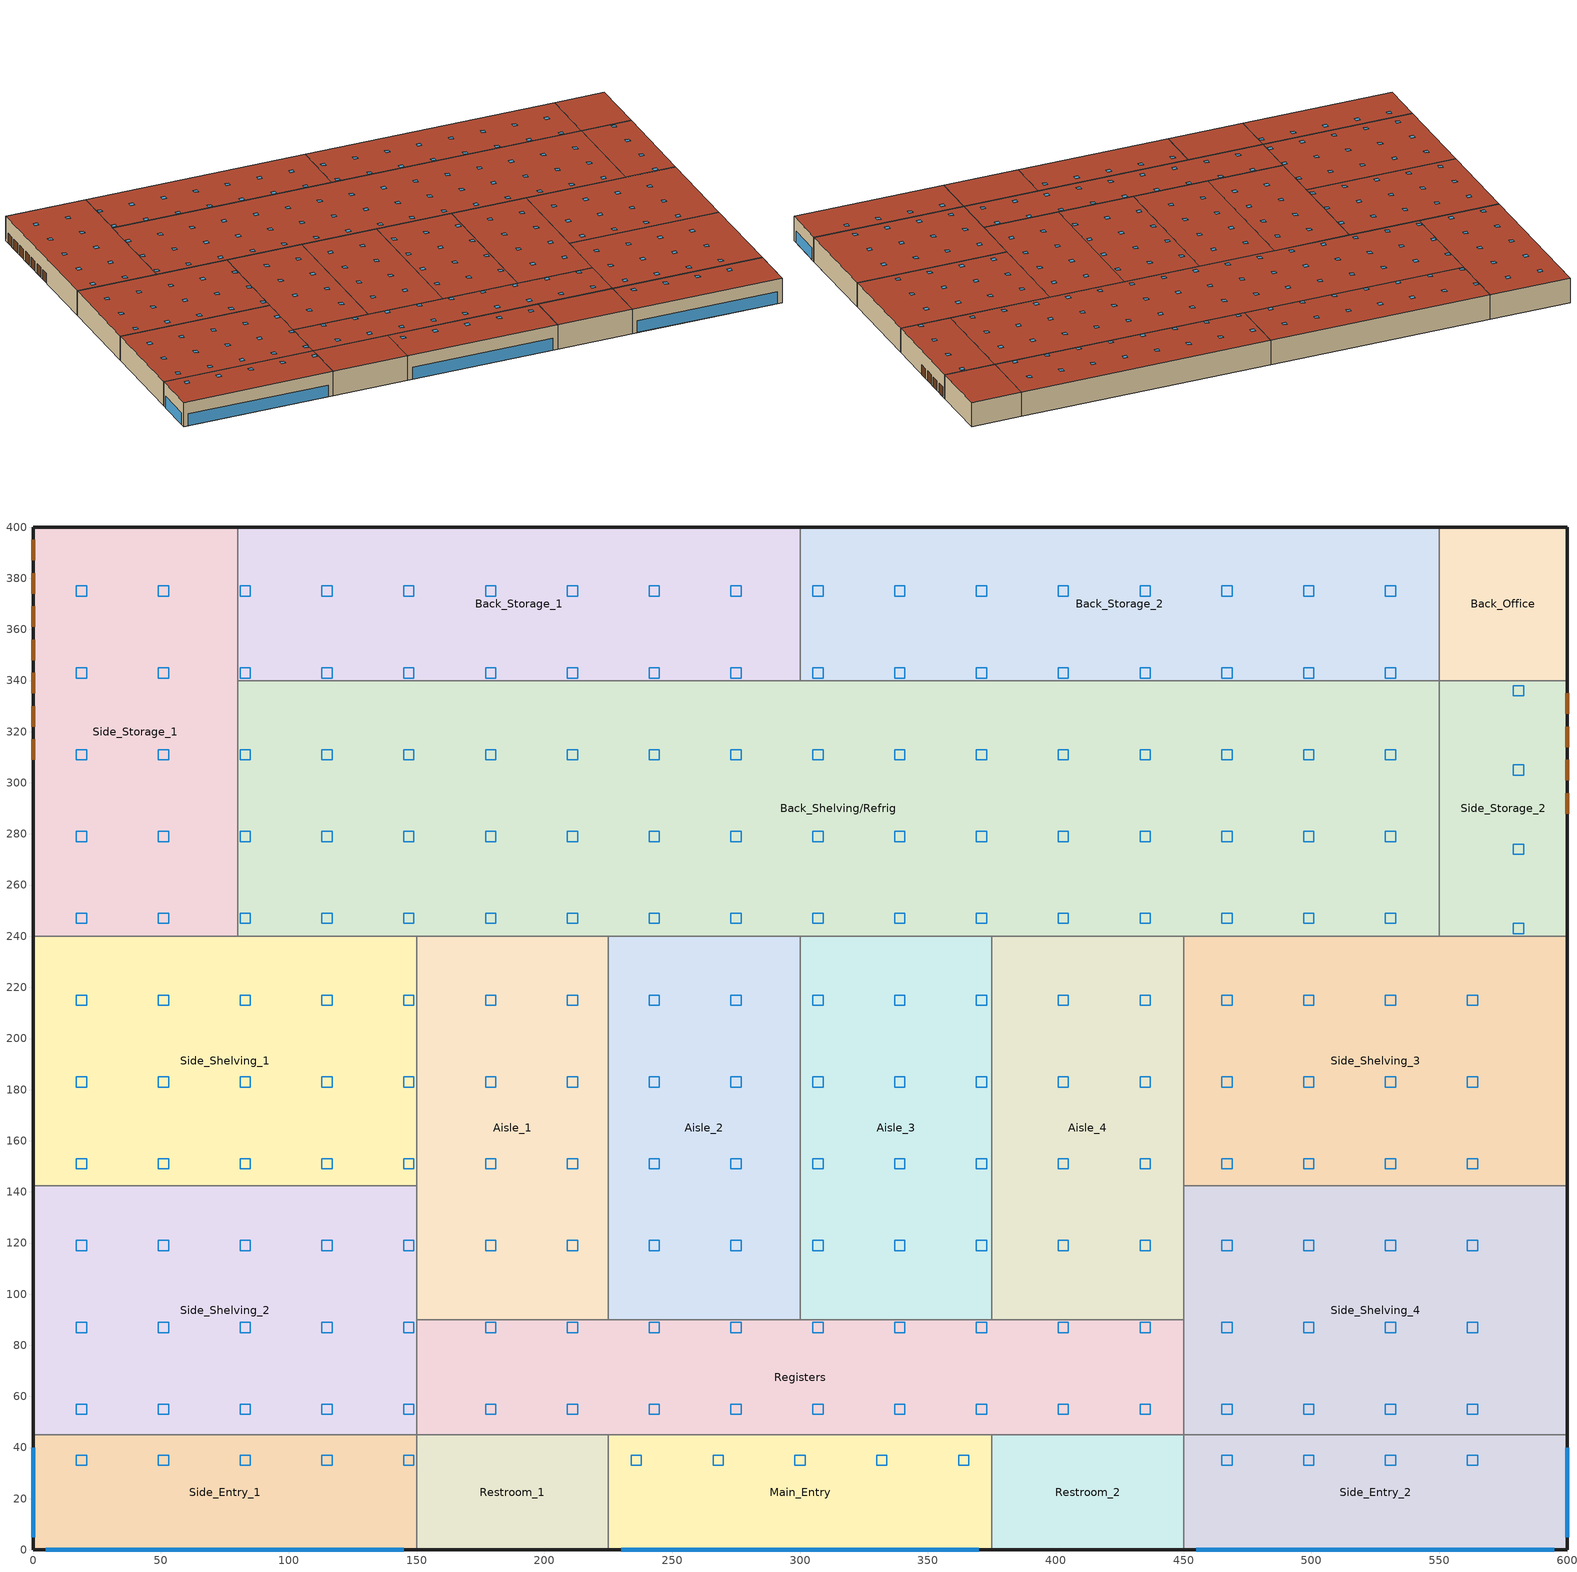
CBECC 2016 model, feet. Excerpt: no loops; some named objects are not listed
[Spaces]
Aisle_1
 floor ground (Base_CZ12-SlabOnOrBelowGradeF073): 225,240 225,90 150,90 150,240 z0
 wall to Back_Shelving/Refrig (NACM_Interior Wall): 225,240 150,240 z0:25
 wall to Aisle_2 (NACM_Interior Wall): 225,90 225,240 z0:25
 wall to Registers (NACM_Interior Wall): 150,90 225,90 z0:25
 wall to Side_Shelving_2 (NACM_Interior Wall): 150,142.5 150,90 z0:25
 wall to Side_Shelving_1 (NACM_Interior Wall): 150,240 150,142.5 z0:25
 roof outside (Base_CZ12-FlatNonresWoodFramingAndOtherRoofU034): 225,90 225,240 150,240 150,90 z25
 skylight (Base_AllCZ_Skylt-Gl-CurbMntU58): 181,149 181,153 177,153 177,149 z25; 213,213 213,217 209,217 209,213 z25; 181,213 181,217 177,217 177,213 z25; 181,181 181,185 177,185 177,181 z25; 213,117 213,121 209,121 209,117 z25; 213,181 213,185 209,185 209,181 z25; 181,117 181,121 177,121 177,117 z25; 213,149 213,153 209,153 209,149 z25
Back_Shelving/Refrig
 floor ground (Base_CZ12-SlabOnOrBelowGradeF073): 550,340 550,240 80,240 80,340 z0
 wall to Aisle_2 (NACM_Interior Wall): 225,240 300,240 z0:25
 wall to Aisle_3 (NACM_Interior Wall): 300,240 375,240 z0:25
 wall to Aisle_4 (NACM_Interior Wall): 375,240 450,240 z0:25
 wall to Side_Storage_2 (NACM_Interior Wall): 550,240 550,340 z0:25
 wall to Side_Shelving_3 (NACM_Interior Wall): 450,240 550,240 z0:25
 wall to Side_Shelving_1 (NACM_Interior Wall): 80,240 150,240 z0:25
 wall to Side_Storage_1 (NACM_Interior Wall): 80,340 80,240 z0:25
 wall to Back_Storage_1 (NACM_Interior Wall): 300,340 80,340 z0:25
 wall to Back_Storage_2 (NACM_Interior Wall): 550,340 300,340 z0:25
 roof outside (Base_CZ12-FlatNonresWoodFramingAndOtherRoofU034): 550,240 550,340 80,340 80,240 z25
 skylight (Base_AllCZ_Skylt-Gl-CurbMntU58): 149,245 149,249 145,249 145,245 z25; 213,277 213,281 209,281 209,277 z25; 437,309 437,313 433,313 433,309 z25; 181,309 181,313 177,313 177,309 z25; 533,245 533,249 529,249 529,245 z25; 469,245 469,249 465,249 465,245 z25; 501,245 501,249 497,249 497,245 z25; 245,245 245,249 241,249 241,245 z25; 309,245 309,249 305,249 305,245 z25; 213,245 213,249 209,249 209,245 z25; 309,277 309,281 305,281 305,277 z25; 245,277 245,281 241,281 241,277 z25; 501,277 501,281 497,281 497,277 z25; 469,277 469,281 465,281 465,277 z25; 533,277 533,281 529,281 529,277 z25; 181,277 181,281 177,281 177,277 z25; 117,277 117,281 113,281 113,277 z25; 85,277 85,281 81,281 81,277 z25; 117,245 117,249 113,249 113,245 z25; 405,245 405,249 401,249 401,245 z25; 533,309 533,313 529,313 529,309 z25; 181,245 181,249 177,249 177,245 z25; 341,245 341,249 337,249 337,245 z25; 373,245 373,249 369,249 369,245 z25; 437,245 437,249 433,249 433,245 z25; 469,309 469,313 465,313 465,309 z25; 501,309 501,313 497,313 497,309 z25; 149,277 149,281 145,281 145,277 z25; 405,277 405,281 401,281 401,277 z25; 373,277 373,281 369,281 369,277 z25; 437,277 437,281 433,281 433,277 z25; 341,277 341,281 337,281 337,277 z25; 277,277 277,281 273,281 273,277 z25; 245,309 245,313 241,313 241,309 z25; 309,309 309,313 305,313 305,309 z25; 213,309 213,313 209,313 209,309 z25; 149,309 149,313 145,313 145,309 z25; 405,309 405,313 401,313 401,309 z25; 373,309 373,313 369,313 369,309 z25; 341,309 341,313 337,313 337,309 z25; 277,309 277,313 273,313 273,309 z25; 85,309 85,313 81,313 81,309 z25; 117,309 117,313 113,313 113,309 z25; 277,245 277,249 273,249 273,245 z25; 85,245 85,249 81,249 81,245 z25
Aisle_2
 floor ground (Base_CZ12-SlabOnOrBelowGradeF073): 300,240 300,90 225,90 225,240 z0
 wall to Aisle_3 (NACM_Interior Wall): 300,90 300,240 z0:25
 wall to Registers (NACM_Interior Wall): 225,90 300,90 z0:25
 roof outside (Base_CZ12-FlatNonresWoodFramingAndOtherRoofU034): 300,90 300,240 225,240 225,90 z25
 skylight (Base_AllCZ_Skylt-Gl-CurbMntU58): 277,117 277,121 273,121 273,117 z25; 245,213 245,217 241,217 241,213 z25; 245,149 245,153 241,153 241,149 z25; 277,213 277,217 273,217 273,213 z25; 245,117 245,121 241,121 241,117 z25; 277,149 277,153 273,153 273,149 z25; 277,181 277,185 273,185 273,181 z25; 245,181 245,185 241,185 241,181 z25
Registers
 floor ground (Base_CZ12-SlabOnOrBelowGradeF073): 450,90 450,45 150,45 150,90 z0
 wall to Aisle_3 (NACM_Interior Wall): 375,90 300,90 z0:25
 wall to Aisle_4 (NACM_Interior Wall): 450,90 375,90 z0:25
 wall to Main_Entry (NACM_Interior Wall): 225,45 375,45 z0:25
 wall to Side_Shelving_2 (NACM_Interior Wall): 150,90 150,45 z0:25
 wall to Side_Shelving_4 (NACM_Interior Wall): 450,45 450,90 z0:25
 wall to Restroom_2 (NACM_Interior Wall): 375,45 450,45 z0:25
 wall to Restroom_1 (NACM_Interior Wall): 150,45 225,45 z0:25
 roof outside (Base_CZ12-FlatNonresWoodFramingAndOtherRoofU034): 450,45 450,90 150,90 150,45 z25
 skylight (Base_AllCZ_Skylt-Gl-CurbMntU58): 277,53 277,57 273,57 273,53 z25; 181,85 181,89 177,89 177,85 z25; 181,53 181,57 177,57 177,53 z25; 373,85 373,89 369,89 369,85 z25; 437,85 437,89 433,89 433,85 z25; 245,53 245,57 241,57 241,53 z25; 245,85 245,89 241,89 241,85 z25; 309,53 309,57 305,57 305,53 z25; 213,53 213,57 209,57 209,53 z25; 405,53 405,57 401,57 401,53 z25; 373,53 373,57 369,57 369,53 z25; 437,53 437,57 433,57 433,53 z25; 277,85 277,89 273,89 273,85 z25; 341,53 341,57 337,57 337,53 z25; 213,85 213,89 209,89 209,85 z25; 341,85 341,89 337,89 337,85 z25; 405,85 405,89 401,89 401,85 z25; 309,85 309,89 305,89 305,85 z25
Side_Shelving_2
 floor ground (Base_CZ12-SlabOnOrBelowGradeF073): 150,142.5 150,45 0,45 0,142.5 z0
 wall outside (Base_CZ12-NonresMetalFrameWallU062): 0,142.5 0,45 z0:25
 wall to Side_Entry_1 (NACM_Interior Wall): 0,45 150,45 z0:25
 wall to Side_Shelving_1 (NACM_Interior Wall): 150,142.5 0,142.5 z0:25
 roof outside (Base_CZ12-FlatNonresWoodFramingAndOtherRoofU034): 150,45 150,142.5 0,142.5 0,45 z25
 skylight (Base_AllCZ_Skylt-Gl-CurbMntU58): 85,117 85,121 81,121 81,117 z25; 117,85 117,89 113,89 113,85 z25; 149,53 149,57 145,57 145,53 z25; 117,53 117,57 113,57 113,53 z25; 85,53 85,57 81,57 81,53 z25; 149,85 149,89 145,89 145,85 z25; 53,85 53,89 49,89 49,85 z25; 117,117 117,121 113,121 113,117 z25; 21,117 21,121 17,121 17,117 z25; 53,117 53,121 49,121 49,117 z25; 21,53 21,57 17,57 17,53 z25; 53,53 53,57 49,57 49,53 z25; 149,117 149,121 145,121 145,117 z25; 85,85 85,89 81,89 81,85 z25; 21,85 21,89 17,89 17,85 z25
Side_Shelving_1
 floor ground (Base_CZ12-SlabOnOrBelowGradeF073): 150,240 150,142.5 0,142.5 0,240 z0
 wall outside (Base_CZ12-NonresMetalFrameWallU062): 0,240 0,142.5 z0:25
 wall to Side_Storage_1 (NACM_Interior Wall): 80,240 0,240 z0:25
 roof outside (Base_CZ12-FlatNonresWoodFramingAndOtherRoofU034): 150,142.5 150,240 0,240 0,142.5 z25
 skylight (Base_AllCZ_Skylt-Gl-CurbMntU58): 53,181 53,185 49,185 49,181 z25; 149,213 149,217 145,217 145,213 z25; 85,181 85,185 81,185 81,181 z25; 85,149 85,153 81,153 81,149 z25; 85,213 85,217 81,217 81,213 z25; 21,181 21,185 17,185 17,181 z25; 117,181 117,185 113,185 113,181 z25; 149,149 149,153 145,153 145,149 z25; 53,213 53,217 49,217 49,213 z25; 21,149 21,153 17,153 17,149 z25; 117,213 117,217 113,217 113,213 z25; 53,149 53,153 49,153 49,149 z25; 21,213 21,217 17,217 17,213 z25; 117,149 117,153 113,153 113,149 z25; 149,181 149,185 145,185 145,181 z25
Aisle_3
 floor ground (Base_CZ12-SlabOnOrBelowGradeF073): 375,240 375,90 300,90 300,240 z0
 wall to Aisle_4 (NACM_Interior Wall): 375,90 375,240 z0:25
 roof outside (Base_CZ12-FlatNonresWoodFramingAndOtherRoofU034): 375,90 375,240 300,240 300,90 z25
 skylight (Base_AllCZ_Skylt-Gl-CurbMntU58): 309,181 309,185 305,185 305,181 z25; 373,213 373,217 369,217 369,213 z25; 309,213 309,217 305,217 305,213 z25; 341,149 341,153 337,153 337,149 z25; 373,149 373,153 369,153 369,149 z25; 309,149 309,153 305,153 305,149 z25; 373,117 373,121 369,121 369,117 z25; 341,117 341,121 337,121 337,117 z25; 341,213 341,217 337,217 337,213 z25; 309,117 309,121 305,121 305,117 z25; 373,181 373,185 369,185 369,181 z25; 341,181 341,185 337,185 337,181 z25
Aisle_4
 floor ground (Base_CZ12-SlabOnOrBelowGradeF073): 450,240 450,90 375,90 375,240 z0
 wall to Side_Shelving_3 (NACM_Interior Wall): 450,142.5 450,240 z0:25
 wall to Side_Shelving_4 (NACM_Interior Wall): 450,90 450,142.5 z0:25
 roof outside (Base_CZ12-FlatNonresWoodFramingAndOtherRoofU034): 450,90 450,240 375,240 375,90 z25
 skylight (Base_AllCZ_Skylt-Gl-CurbMntU58): 405,117 405,121 401,121 401,117 z25; 437,213 437,217 433,217 433,213 z25; 437,181 437,185 433,185 433,181 z25; 405,213 405,217 401,217 401,213 z25; 405,181 405,185 401,185 401,181 z25; 437,117 437,121 433,121 433,117 z25; 405,149 405,153 401,153 401,149 z25; 437,149 437,153 433,153 433,149 z25
Side_Shelving_3
 floor ground (Base_CZ12-SlabOnOrBelowGradeF073): 600,240 600,142.5 450,142.5 450,240 z0
 wall outside (Base_CZ12-NonresMetalFrameWallU062): 600,142.5 600,240 z0:25
 wall to Side_Shelving_4 (NACM_Interior Wall): 450,142.5 600,142.5 z0:25
 wall to Side_Storage_2 (NACM_Interior Wall): 600,240 550,240 z0:25
 roof outside (Base_CZ12-FlatNonresWoodFramingAndOtherRoofU034): 600,142.5 600,240 450,240 450,142.5 z25
 skylight (Base_AllCZ_Skylt-Gl-CurbMntU58): 565,181 565,185 561,185 561,181 z25; 469,213 469,217 465,217 465,213 z25; 533,213 533,217 529,217 529,213 z25; 565,213 565,217 561,217 561,213 z25; 565,149 565,153 561,153 561,149 z25; 533,149 533,153 529,153 529,149 z25; 469,149 469,153 465,153 465,149 z25; 501,149 501,153 497,153 497,149 z25; 533,181 533,185 529,185 529,181 z25; 501,181 501,185 497,185 497,181 z25; 501,213 501,217 497,217 497,213 z25; 469,181 469,185 465,185 465,181 z25
Side_Shelving_4
 floor ground (Base_CZ12-SlabOnOrBelowGradeF073): 600,142.5 600,45 450,45 450,142.5 z0
 wall outside (Base_CZ12-NonresMetalFrameWallU062): 600,45 600,142.5 z0:25
 wall to Side_Entry_2 (NACM_Interior Wall): 450,45 600,45 z0:25
 roof outside (Base_CZ12-FlatNonresWoodFramingAndOtherRoofU034): 600,45 600,142.5 450,142.5 450,45 z25
 skylight (Base_AllCZ_Skylt-Gl-CurbMntU58): 565,117 565,121 561,121 561,117 z25; 533,117 533,121 529,121 529,117 z25; 533,53 533,57 529,57 529,53 z25; 469,53 469,57 465,57 465,53 z25; 501,53 501,57 497,57 497,53 z25; 501,85 501,89 497,89 497,85 z25; 501,117 501,121 497,121 497,117 z25; 533,85 533,89 529,89 529,85 z25; 565,85 565,89 561,89 561,85 z25; 565,53 565,57 561,57 561,53 z25; 469,85 469,89 465,89 465,85 z25; 469,117 469,121 465,121 465,117 z25
Back_Office
 floor ground (Base_CZ12-SlabOnOrBelowGradeF073): 600,400 600,340 550,340 550,400 z0
 wall outside (Base_CZ12-NonresMetalFrameWallU062): 600,340 600,400 550,400 z0:25
 wall to Side_Storage_2 (NACM_Interior Wall): 550,340 600,340 z0:25
 wall to Back_Storage_2 (NACM_Interior Wall): 550,400 550,340 z0:25
 roof outside (Base_CZ12-FlatNonresWoodFramingAndOtherRoofU034): 600,340 600,400 550,400 550,340 z25
Side_Storage_2
 floor ground (Base_CZ12-SlabOnOrBelowGradeF073): 600,340 600,240 550,240 550,340 z0
 wall outside (Base_CZ12-NonresMetalFrameWallU062): 600,240 600,340 z0:25
 door (Base_AllCZ_NSwng-ExtDoorU145): 600,288 600,296 / 600,301 600,309 / 600,314 600,322 / 600,327 600,335 z0:10
 roof outside (Base_CZ12-FlatNonresWoodFramingAndOtherRoofU034): 600,240 600,340 550,340 550,240 z25
 skylight (Base_AllCZ_Skylt-Gl-CurbMntU58): 583,334 583,338 579,338 579,334 z25; 583,241 583,245 579,245 579,241 z25; 583,272 583,276 579,276 579,272 z25; 583,303 583,307 579,307 579,303 z25
Back_Storage_2
 floor ground (Base_CZ12-SlabOnOrBelowGradeF073): 550,400 550,340 300,340 300,400 z0
 wall outside (Base_CZ12-NonresMetalFrameWallU062): 550,400 300,400 z0:25
 wall to Back_Storage_1 (NACM_Interior Wall): 300,400 300,340 z0:25
 roof outside (Base_CZ12-FlatNonresWoodFramingAndOtherRoofU034): 550,340 550,400 300,400 300,340 z25
 skylight (Base_AllCZ_Skylt-Gl-CurbMntU58): 373,373 373,377 369,377 369,373 z25; 309,341 309,345 305,345 305,341 z25; 341,373 341,377 337,377 337,373 z25; 533,341 533,345 529,345 529,341 z25; 501,341 501,345 497,345 497,341 z25; 405,341 405,345 401,345 401,341 z25; 405,373 405,377 401,377 401,373 z25; 341,341 341,345 337,345 337,341 z25; 501,373 501,377 497,377 497,373 z25; 469,341 469,345 465,345 465,341 z25; 373,341 373,345 369,345 369,341 z25; 437,341 437,345 433,345 433,341 z25; 309,373 309,377 305,377 305,373 z25; 437,373 437,377 433,377 433,373 z25; 469,373 469,377 465,377 465,373 z25; 533,373 533,377 529,377 529,373 z25
Side_Storage_1
 floor ground (Base_CZ12-SlabOnOrBelowGradeF073): 80,400 80,240 0,240 0,400 z0
 wall outside (Base_CZ12-NonresMetalFrameWallU062): 80,400 0,400 0,240 z0:25
 wall to Back_Storage_1 (NACM_Interior Wall): 80,340 80,400 z0:25
 door (Base_AllCZ_NSwng-ExtDoorU145): 0,395 0,387 / 0,382 0,374 / 0,369 0,361 / 0,356 0,348 / 0,343 0,335 / 0,330 0,322 / 0,317 0,309 z0:10
 roof outside (Base_CZ12-FlatNonresWoodFramingAndOtherRoofU034): 80,240 80,400 0,400 0,240 z25
 skylight (Base_AllCZ_Skylt-Gl-CurbMntU58): 53,373 53,377 49,377 49,373 z25; 21,373 21,377 17,377 17,373 z25; 53,277 53,281 49,281 49,277 z25; 21,277 21,281 17,281 17,277 z25; 53,341 53,345 49,345 49,341 z25; 21,341 21,345 17,345 17,341 z25; 53,245 53,249 49,249 49,245 z25; 21,245 21,249 17,249 17,245 z25; 21,309 21,313 17,313 17,309 z25; 53,309 53,313 49,313 49,309 z25
Back_Storage_1
 floor ground (Base_CZ12-SlabOnOrBelowGradeF073): 300,400 300,340 80,340 80,400 z0
 wall outside (Base_CZ12-NonresMetalFrameWallU062): 300,400 80,400 z0:25
 roof outside (Base_CZ12-FlatNonresWoodFramingAndOtherRoofU034): 300,340 300,400 80,400 80,340 z25
 skylight (Base_AllCZ_Skylt-Gl-CurbMntU58): 117,373 117,377 113,377 113,373 z25; 181,373 181,377 177,377 177,373 z25; 85,373 85,377 81,377 81,373 z25; 149,373 149,377 145,377 145,373 z25; 149,341 149,345 145,345 145,341 z25; 213,341 213,345 209,345 209,341 z25; 213,373 213,377 209,377 209,373 z25; 245,373 245,377 241,377 241,373 z25; 181,341 181,345 177,345 177,341 z25; 117,341 117,345 113,345 113,341 z25; 85,341 85,345 81,345 81,341 z25; 277,341 277,345 273,345 273,341 z25; 245,341 245,345 241,345 241,341 z25; 277,373 277,377 273,377 273,373 z25
Main_Entry
 floor ground (Base_CZ12-SlabOnOrBelowGradeF073): 375,45 375,0 225,0 225,45 z0
 wall outside (Base_CZ12-NonresMetalFrameWallU062): 225,0 375,0 z0:25
 wall to Restroom_2 (NACM_Interior Wall): 375,0 375,45 z0:25
 wall to Restroom_1 (NACM_Interior Wall): 225,45 225,0 z0:25
 window (Base_AllCZ_FixedWindowU36): 230,0 370,0 z0.04:12.04
 roof outside (Base_CZ12-FlatNonresWoodFramingAndOtherRoofU034): 375,0 375,45 225,45 225,0 z25
 skylight (Base_AllCZ_Skylt-Gl-CurbMntU58): 238,33 238,37 234,37 234,33 z25; 270,33 270,37 266,37 266,33 z25; 302,33 302,37 298,37 298,33 z25; 334,33 334,37 330,37 330,33 z25; 366,33 366,37 362,37 362,33 z25
Restroom_2
 floor ground (Base_CZ12-SlabOnOrBelowGradeF073): 450,45 450,0 375,0 375,45 z0
 wall outside (Base_CZ12-NonresMetalFrameWallU062): 375,0 450,0 z0:25
 wall to Side_Entry_2 (NACM_Interior Wall): 450,0 450,45 z0:25
 roof outside (Base_CZ12-FlatNonresWoodFramingAndOtherRoofU034): 450,0 450,45 375,45 375,0 z25
Restroom_1
 floor ground (Base_CZ12-SlabOnOrBelowGradeF073): 225,45 225,0 150,0 150,45 z0
 wall outside (Base_CZ12-NonresMetalFrameWallU062): 150,0 225,0 z0:25
 wall to Side_Entry_1 (NACM_Interior Wall): 150,45 150,0 z0:25
 roof outside (Base_CZ12-FlatNonresWoodFramingAndOtherRoofU034): 225,0 225,45 150,45 150,0 z25
Side_Entry_1
 floor ground (Base_CZ12-SlabOnOrBelowGradeF073): 150,45 150,0 0,0 0,45 z0
 wall outside (Base_CZ12-NonresMetalFrameWallU062): 0,45 0,0 150,0 z0:25
 window (Base_AllCZ_FixedWindowU36): 5,0 145,0 / 0,40 0,5 z0.04:12.04
 roof outside (Base_CZ12-FlatNonresWoodFramingAndOtherRoofU034): 150,0 150,45 0,45 0,0 z25
 skylight (Base_AllCZ_Skylt-Gl-CurbMntU58): 21,33 21,37 17,37 17,33 z25; 53,33 53,37 49,37 49,33 z25; 85,33 85,37 81,37 81,33 z25; 117,33 117,37 113,37 113,33 z25; 149,33 149,37 145,37 145,33 z25
Side_Entry_2
 floor ground (Base_CZ12-SlabOnOrBelowGradeF073): 600,45 600,0 450,0 450,45 z0
 wall outside (Base_CZ12-NonresMetalFrameWallU062): 450,0 600,0 600,45 z0:25
 window (Base_AllCZ_FixedWindowU36): 455,0 595,0 / 600,5 600,40 z0.04:12.04
 roof outside (Base_CZ12-FlatNonresWoodFramingAndOtherRoofU034): 600,0 600,45 450,45 450,0 z25
 skylight (Base_AllCZ_Skylt-Gl-CurbMntU58): 565,33 565,37 561,37 561,33 z25; 533,33 533,37 529,37 529,33 z25; 501,33 501,37 497,37 497,33 z25; 469,33 469,37 465,37 465,33 z25
[Proj]
090012-RetlLrg-CECStd16: ZipCode=95814; HVACAutoSizing=0; CompType=NewComplete
[Bldg]
Retail Large: TotStoryCnt=1; AboveGrdStoryCnt=1
[ConsAssm]
Name | CompatibleSurfType | SlabType | MatRef[1] | MatRef[2] | MatRef[3] | MatRef[4] | CRRCInitialRefl | CRRCAgedRefl | CRRCInitialEmit | CRRCAgedEmit | CRRCProdID
Base_CZ12-SlabOnOrBelowGradeF073 | UndergroundFloor | UnheatedSlabOnGrade | Concrete - 140 lb/ft3 - 6 in.
Base_CZ12-NonresMetalFrameWallU062 | ExteriorWall |  | Stucco - 7/8 in. | Compliance Insulation R13.99 | Air - Metal Wall Framing - 16 or 24 in. OC | Gypsum Board - 1/2 in.
NACM_Interior Wall | InteriorWall |  | Gypsum Board - 5/8 in. | Air - Metal Wall Framing - 16 or 24 in. OC | Gypsum Board - 5/8 in.
Base_CZ12-FlatNonresWoodFramingAndOtherRoofU034 | Roof |  | Metal Standing Seam - 1/16 in. | Compliance Insulation R28.63 |  |  | 0.63 | 0.63 | 0.85 | 0.85 | XXXX-XXXX
[Mat]
Name | CodeCat | CodeItem
Stucco - 7/8 in. | Plastering Materials | Stucco - 7/8 in.
Compliance Insulation R13.99 | Insulation Board | Compliance Insulation R13.99
Air - Metal Wall Framing - 16 or 24 in. OC | Air | Air - Metal Wall Framing - 16 or 24 in. OC
Gypsum Board - 1/2 in. | Bldg Board and Siding | Gypsum Board - 1/2 in.
Concrete - 140 lb/ft3 - 6 in. | Concrete | Concrete - 140 lb/ft3 - 6 in.
Metal Standing Seam - 1/16 in. | Roofing | Metal Standing Seam - 1/16 in.
Compliance Insulation R28.63 | Insulation Board | Compliance Insulation R28.63
Gypsum Board - 5/8 in. | Bldg Board and Siding | Gypsum Board - 5/8 in.
[FenCons] AssmContext=Manufactured; CertificationMthd=NFRCRated; SHGC=0.25
Name | FenType | FenProdType | UFactor | VT | SkyltGlz | SkyltCurb
Base_AllCZ_FixedWindowU36 | VerticalFenestration | FixedWindow | 0.36 | 0.42
Base_AllCZ_Skylt-Gl-CurbMntU58 | Skylight |  | 0.58 | 0.49 | Glass | CurbMounted
[DrCons]
Base_AllCZ_NSwng-ExtDoorU145: CertificationMthd=NFRCRated; UFactor=1.45; Open=NonSwinging
[Story]
Building Story 1
[Spc] Story=Building Story 1
Name | ThrmlZnRef | Vol | SpcFuncDefaultsRef | SHWFluidSegRef | SecSide100PctControlled | SkyltReqExcpt
Aisle_1; Aisle_2; Aisle_3; Aisle_4 | Registers/Aisle Zone | 281250 | Retail_SpcFunc Def | SHWSupply1
Back_Office | Back_Office Zone | 75000 | Office_SpcFunc Def | SHWSupply1
Back_Shelving/Refrig | Back_Shelving/Refrig Zone | 1.175e+06 | Retail_SpcFunc Def | SHWSupply1
Back_Storage_1 | Back_Storage Zone | 330000 | Storage_SpcFunc Def | SHWSupply1
Back_Storage_2 | Back_Storage Zone | 375000 | Storage_SpcFunc Def | SHWSupply1
Main_Entry | Main_Entry Zone | 168750 | Main Entry/Entries_SpcFunc Def | SHWSupply1 | 1
Registers | Registers/Aisle Zone | 337500 | Retail_SpcFunc Def | SHWSupply1
Restroom_1 | Restroom_1 Zone | 84375 | Restrooms_SpcFunc Def
Restroom_2 | Restroom_2 Zone | 84375 | Restrooms_SpcFunc Def
Side_Entry_1 | Side_Entry_1 Zone | 168750 | Main Entry/Entries_SpcFunc Def | SHWSupply1 | 1 | FutureWalls
Side_Entry_2 | Side_Entry_2 Zone | 168750 | Main Entry/Entries_SpcFunc Def | SHWSupply1 | 1
Side_Shelving_1; Side_Shelving_2 | Side_Shelving_West Zone | 365625 | Retail_SpcFunc Def | SHWSupply1
Side_Shelving_3; Side_Shelving_4 | Side_Shelving_East Zone | 365625 | Retail_SpcFunc Def | SHWSupply1
Side_Storage_1 | Side_Storage_1 Zone | 320000 | Storage_SpcFunc Def | SHWSupply1
Side_Storage_2 | Side_Storage_2 Zone | 125000 | Storage_SpcFunc Def | SHWSupply1
[ThrmlZn] Type=Conditioned
Name | PriAirCondgSysRef | HVACZnCnt | VentCtrlMthd
Back_Office Zone | Back_Office_SZVAV
Back_Shelving/Refrig Zone | Back_Shelving/Refrig_SZVAV | 4 | CO2Sensors
Back_Storage Zone | Back_Storage_SZVAV | 2
Main_Entry Zone | Main_Entry_SZVAV |  | CO2Sensors
Registers/Aisle Zone | Registers/Aisle_SZVAV | 4 | CO2Sensors
Restroom_1 Zone | Restroom_1_SZVAV
Restroom_2 Zone | Restroom_2_SZVAV
Side_Entry_1 Zone | Side_Entry_1_SZVAV |  | CO2Sensors
Side_Entry_2 Zone | Side_Entry_2_SZVAV |  | CO2Sensors
Side_Shelving_East Zone | Side_Shelving_East_SZVAV | 2 | CO2Sensors
Side_Shelving_West Zone | Side_Shelving_West_SZVAV | 2 | CO2Sensors
Side_Storage_1 Zone | Side_Storage_1_SZVAV
Side_Storage_2 Zone | Side_Storage_2_SZVAV
[SpcFuncDefaults]
Name | SpcFunc | OccSchRef | IntLtgRegSchRef | RecptSchRef | CommRfrgEqpSchRef | ProcGasSchRef | HotWtrHtgSchRef | InfSchRef[1]
Retail_SpcFunc Def | Retail Merchandise Sales, Wholesale Showroom | RetailOccupancy | RetailLights | RetailReceptacle | RetailRefrigeration | RetailGasEquipment | RetailHotWater | RetailInfiltration
Office_SpcFunc Def | Office (Greater than 250 square feet in floor area) | Office Occup Sch | Office Lights | Office Plugs Sch |  |  | Office HotWtr Sch
Storage_SpcFunc Def | Commercial and Industrial Storage Areas (conditioned or unconditioned) | AssemblyOccupancy | AssemblyLights | AssemblyReceptacle |  |  | RetailHotWater | AssemblyInfiltration
Restrooms_SpcFunc Def | Corridors, Restrooms, Stairs, and Support Areas | AssemblyOccupancy | AssemblyLights | AssemblyReceptacle |  |  | Office HotWtr Sch
Main Entry/Entries_SpcFunc Def | Lobby, Main Entry | AssemblyOccupancy | AssemblyLights | AssemblyReceptacle |  |  | Office HotWtr Sch
[Sch] Type=Fraction
RetailOccupancy: SchWeekRef[1]=RetailOccupancyWk
RetailLights: SchWeekRef[1]=RetailLightsWk
RetailReceptacle: SchWeekRef[1]=RetailReceptacleWk
RetailInfiltration: SchWeekRef[1]=RetailInfiltrationWk
RetailHotWater: SchWeekRef[1]=RetailHotWaterWk
RetailRefrigeration: SchWeekRef[1]=RetailRefrigerationWk
RetailGasEquipment: SchWeekRef[1]=RetailGasEquipmentWk
AssemblyOccupancy: SchWeekRef[1]=AssemblyOccupancyWk
AssemblyLights: SchWeekRef[1]=AssemblyLightsWk
AssemblyReceptacle: SchWeekRef[1]=AssemblyReceptacleWk
AssemblyInfiltration: SchWeekRef[1]=AssemblyInfiltrationWk
Office Occup Sch: SchWeekRef[1]=Office Occup Week
Office Lights: SchWeekRef[1]=Office Lights Wk; EndMonth[1]=12; EndDay[1]=31
Office Plugs Sch: SchWeekRef[1]=Office Plugs Week
Office HotWtr Sch: SchWeekRef[1]=Office HotWtr Week
[SchWeek] Type=Fraction
Name | SchDaySunRef | SchDayMonRef | SchDayTueRef | SchDayWedRef | SchDayThuRef | SchDayFriRef | SchDaySatRef | SchDayHolRef | SchDayClgDDRef | SchDayHtgDDRef | SchDayWDRef
RetailOccupancyWk | RetailOccupancySun | RetailOccupancyWD | RetailOccupancyWD | RetailOccupancyWD | RetailOccupancyWD | RetailOccupancyWD | RetailOccupancySat | RetailOccupancySun | OnDay | OffDay
RetailLightsWk | RetailLightsSun | RetailLightsWD | RetailLightsWD | RetailLightsWD | RetailLightsWD | RetailLightsWD | RetailLightsSat | RetailLightsSun | OnDay | OffDay
RetailReceptacleWk | RetailReceptacleSun | RetailReceptacleWD | RetailReceptacleWD | RetailReceptacleWD | RetailReceptacleWD | RetailReceptacleWD | RetailReceptacleSat | RetailReceptacleSun | OnDay | OffDay
RetailHotWaterWk | RetailHotWaterSun | RetailHotWaterWD | RetailHotWaterWD | RetailHotWaterWD | RetailHotWaterWD | RetailHotWaterWD | RetailHotWaterSat | RetailHotWaterSun | RetailHotWaterWD | RetailHotWaterSat
RetailRefrigerationWk | RetailRefrigerationSun | RetailRefrigerationWD | RetailRefrigerationWD | RetailRefrigerationWD | RetailRefrigerationWD | RetailRefrigerationWD | RetailRefrigerationSat | RetailRefrigerationSun | OnDay | OffDay
RetailGasEquipmentWk | RetailGasEquipmentSun | RetailGasEquipmentWD | RetailGasEquipmentWD | RetailGasEquipmentWD | RetailGasEquipmentWD | RetailGasEquipmentWD | RetailGasEquipmentSat | RetailGasEquipmentSun | OnDay | OffDay
RetailInfiltrationWk | RetailInfiltrationSun | RetailInfiltrationWD | RetailInfiltrationWD | RetailInfiltrationWD | RetailInfiltrationWD | RetailInfiltrationWD | RetailInfiltrationSat | RetailInfiltrationSun | RetailInfiltrationWD | RetailInfiltrationSat
AssemblyOccupancyWk | AssemblyOccupancySun | AssemblyOccupancyWD | AssemblyOccupancyWD | AssemblyOccupancyWD | AssemblyOccupancyWD | AssemblyOccupancyWD | AssemblyOccupancySat | AssemblyOccupancySun | OnDay | OffDay
AssemblyLightsWk | AssemblyLightsSun | AssemblyLightsWD | AssemblyLightsWD | AssemblyLightsWD | AssemblyLightsWD | AssemblyLightsWD | AssemblyLightsSat | AssemblyLightsSun | OnDay | OffDay
AssemblyReceptacleWk | AssemblyReceptacleSun | AssemblyReceptacleWD | AssemblyReceptacleWD | AssemblyReceptacleWD | AssemblyReceptacleWD | AssemblyReceptacleWD | AssemblyReceptacleSat | AssemblyReceptacleSun | OnDay | OffDay
AssemblyInfiltrationWk | AssemblyInfiltrationSun | AssemblyInfiltrationWD | AssemblyInfiltrationWD | AssemblyInfiltrationWD | AssemblyInfiltrationWD | AssemblyInfiltrationWD | AssemblyInfiltrationSat | AssemblyInfiltrationSun | AssemblyInfiltrationWD | AssemblyInfiltrationWD
Office Occup Week | Office Occup Sun |  |  |  |  |  | Office Occup Sat |  |  |  | Office Occup WD
Office Lights Wk | Office Lights Sun | Office Lights WD | Office Lights WD | Office Lights WD | Office Lights WD | Office Lights WD | Office Lights Sat | Office Lights Sun | OnDay | OffDay
Office Plugs Week | Office Plugs Sun |  |  |  |  |  | Office Plugs Sat |  |  |  | Office Plugs WD
Office HotWtr Week | Office HotWtr Sun |  |  |  |  |  | Office HotWtr Sat |  |  |  | Office HotWtr WD
[SchDay] Type=Fraction
Name | Hr
OnDay | ( 1, 1, 1, 1, 1, 1, 1, 1, 1, 1, 1, 1, 1, 1, 1, 1, 1, 1, 1, 1, 1, 1, 1, 1 )
OffDay | ( 0, 0, 0, 0, 0, 0, 0, 0, 0, 0, 0, 0, 0, 0, 0, 0, 0, 0, 0, 0, 0, 0, 0, 0 )
RetailOccupancyWD | ( 0, 0, 0, 0, 0, 0, 0, 0.1, 0.2, 0.5, 0.5, 0.7, 0.7, 0.7, 0.7, 0.8, 0.7, 0.5, 0.5, 0.3, 0.3, 0, 0, 0 )
RetailOccupancySat | ( 0, 0, 0, 0, 0, 0, 0, 0.1, 0.2, 0.5, 0.6, 0.8, 0.8, 0.8, 0.8, 0.8, 0.8, 0.6, 0.2, 0.2, 0.2, 0.1, 0, 0 )
RetailOccupancySun | ( 0, 0, 0, 0, 0, 0, 0, 0, 0, 0.1, 0.2, 0.2, 0.4, 0.4, 0.4, 0.4, 0.4, 0.2, 0.1, 0, 0, 0, 0, 0 )
RetailLightsWD | ( 0.05, 0.05, 0.05, 0.05, 0.05, 0.05, 0.05, 0.2, 0.5, 0.85, 0.85, 0.85, 0.85, 0.85, 0.85, 0.85, 0.85, 0.85, 0.55, 0.55, 0.5, 0.2, 0.05, 0.05 )
RetailLightsSat | ( 0.05, 0.05, 0.05, 0.05, 0.05, 0.05, 0.05, 0.1, 0.3, 0.55, 0.85, 0.85, 0.85, 0.85, 0.85, 0.85, 0.85, 0.85, 0.5, 0.3, 0.3, 0.1, 0.05, 0.05 )
RetailLightsSun | ( 0.05, 0.05, 0.05, 0.05, 0.05, 0.05, 0.05, 0.05, 0.1, 0.1, 0.4, 0.4, 0.55, 0.55, 0.55, 0.55, 0.55, 0.4, 0.2, 0.05, 0.05, 0.05, 0.05, 0.05 )
RetailReceptacleWD | ( 0.05, 0.05, 0.05, 0.05, 0.05, 0.05, 0.05, 0.2, 0.5, 0.9, 0.9, 0.9, 0.9, 0.9, 0.9, 0.9, 0.9, 0.9, 0.6, 0.6, 0.5, 0.2, 0.05, 0.05 )
RetailReceptacleSat | ( 0.05, 0.05, 0.05, 0.05, 0.05, 0.05, 0.05, 0.1, 0.3, 0.6, 0.9, 0.9, 0.9, 0.9, 0.9, 0.9, 0.9, 0.9, 0.5, 0.3, 0.3, 0.1, 0.05, 0.05 )
RetailReceptacleSun | ( 0.05, 0.05, 0.05, 0.05, 0.05, 0.05, 0.05, 0.05, 0.1, 0.1, 0.4, 0.4, 0.6, 0.6, 0.6, 0.6, 0.6, 0.4, 0.2, 0.05, 0.05, 0.05, 0.05, 0.05 )
RetailHotWaterWD | ( 0.04, 0.05, 0.05, 0.04, 0.04, 0.04, 0.04, 0.15, 0.23, 0.32, 0.41, 0.57, 0.62, 0.61, 0.5, 0.45, 0.46, 0.47, 0.42, 0.34, 0.33, 0.23, 0.13, 0.08 )
RetailHotWaterSat | ( 0.11, 0.1, 0.08, 0.06, 0.06, 0.06, 0.07, 0.2, 0.24, 0.27, 0.42, 0.54, 0.59, 0.6, 0.49, 0.48, 0.47, 0.46, 0.44, 0.36, 0.29, 0.22, 0.16, 0.13 )
RetailHotWaterSun | ( 0.07, 0.07, 0.07, 0.06, 0.06, 0.06, 0.07, 0.1, 0.12, 0.14, 0.29, 0.31, 0.36, 0.36, 0.34, 0.35, 0.37, 0.34, 0.25, 0.27, 0.21, 0.16, 0.1, 0.06 )
RetailRefrigerationWD; RetailRefrigerationSat; RetailRefrigerationSun | ( 0.9, 0.9, 0.9, 0.9, 0.9, 0.9, 0.9, 0.9, 0.9, 0.9, 0.9, 0.9, 0.9, 0.9, 0.9, 0.9, 0.9, 0.9, 0.9, 0.9, 0.9, 0.9, 0.9, 0.9 )
RetailGasEquipmentWD; RetailGasEquipmentSat; RetailGasEquipmentSun | ( 0, 0, 0, 0, 0, 0, 0, 0.5, 0.5, 0.75, 0.9, 0.9, 0.9, 0.75, 0.75, 0.9, 0.9, 0.9, 0.75, 0.5, 0.5, 0, 0, 0 )
RetailInfiltrationWD | ( 1, 1, 1, 1, 1, 1, 0.25, 0.25, 0.25, 0.25, 0.25, 0.25, 0.25, 0.25, 0.25, 0.25, 0.25, 0.25, 0.25, 0.25, 0.25, 1, 1, 1 )
RetailInfiltrationSat | ( 1, 1, 1, 1, 1, 1, 0.25, 0.25, 0.25, 0.25, 0.25, 0.25, 0.25, 0.25, 0.25, 0.25, 0.25, 0.25, 0.25, 0.25, 0.25, 0.25, 1, 1 )
RetailInfiltrationSun | ( 1, 1, 1, 1, 1, 1, 1, 1, 0.25, 0.25, 0.25, 0.25, 0.25, 0.25, 0.25, 0.25, 0.25, 1, 1, 1, 1, 1, 1, 1 )
AssemblyOccupancyWD | ( 0, 0, 0, 0, 0, 0, 0, 0, 0.2, 0.2, 0.2, 0.8, 0.8, 0.8, 0.8, 0.8, 0.8, 0.8, 0.2, 0.2, 0.2, 0.2, 0.1, 0 )
AssemblyOccupancySat | ( 0, 0, 0, 0, 0, 0, 0, 0, 0.2, 0.2, 0.2, 0.6, 0.6, 0.6, 0.6, 0.6, 0.6, 0.6, 0.6, 0.6, 0.6, 0.8, 0.1, 0 )
AssemblyOccupancySun | ( 0, 0, 0, 0, 0, 0, 0, 0, 0.1, 0.1, 0.1, 0.1, 0.1, 0.7, 0.7, 0.7, 0.7, 0.7, 0.7, 0.7, 0.7, 0.7, 0.2, 0 )
AssemblyLightsWD | ( 0.05, 0.05, 0.05, 0.05, 0.05, 0.05, 0.35, 0.35, 0.35, 0.65, 0.65, 0.65, 0.65, 0.65, 0.65, 0.65, 0.65, 0.65, 0.65, 0.65, 0.65, 0.65, 0.25, 0.05 )
AssemblyLightsSat | ( 0.05, 0.05, 0.05, 0.05, 0.05, 0.05, 0.05, 0.3, 0.3, 0.4, 0.4, 0.4, 0.4, 0.4, 0.4, 0.4, 0.4, 0.4, 0.4, 0.4, 0.4, 0.4, 0.4, 0.05 )
AssemblyLightsSun | ( 0.05, 0.05, 0.05, 0.05, 0.05, 0.05, 0.05, 0.3, 0.3, 0.3, 0.3, 0.3, 0.55, 0.55, 0.55, 0.55, 0.55, 0.55, 0.55, 0.55, 0.55, 0.55, 0.05, 0.05 )
AssemblyReceptacleWD | ( 0.05, 0.05, 0.05, 0.05, 0.05, 0.05, 0.4, 0.4, 0.4, 0.75, 0.75, 0.75, 0.75, 0.75, 0.75, 0.75, 0.75, 0.75, 0.75, 0.75, 0.75, 0.75, 0.25, 0.05 )
AssemblyReceptacleSat | ( 0.05, 0.05, 0.05, 0.05, 0.05, 0.05, 0.05, 0.3, 0.3, 0.5, 0.5, 0.5, 0.5, 0.5, 0.5, 0.5, 0.5, 0.5, 0.5, 0.5, 0.5, 0.5, 0.5, 0.05 )
AssemblyReceptacleSun | ( 0.05, 0.05, 0.05, 0.05, 0.05, 0.05, 0.05, 0.3, 0.3, 0.3, 0.3, 0.3, 0.65, 0.65, 0.65, 0.65, 0.65, 0.65, 0.65, 0.65, 0.65, 0.65, 0.05, 0.05 )
AssemblyInfiltrationWD | ( 1, 1, 1, 1, 1, 0.25, 0.25, 0.25, 0.25, 0.25, 0.25, 0.25, 0.25, 0.25, 0.25, 0.25, 0.25, 0.25, 0.25, 0.25, 0.25, 0.25, 0.25, 1 )
AssemblyInfiltrationSat; AssemblyInfiltrationSun | ( 1, 1, 1, 1, 1, 1, 0.25, 0.25, 0.25, 0.25, 0.25, 0.25, 0.25, 0.25, 0.25, 0.25, 0.25, 0.25, 0.25, 0.25, 0.25, 0.25, 0.25, 1 )
Office Occup WD | ( 0, 0, 0, 0, 0, 0, 0.1, 0.2, 0.95, 0.95, 0.95, 0.95, 0.5, 0.95, 0.95, 0.95, 0.95, 0.3, 0.1, 0.1, 0.1, 0.1, 0.05, 0.05 )
Office Occup Sat | ( 0, 0, 0, 0, 0, 0, 0.1, 0.1, 0.3, 0.3, 0.3, 0.3, 0.1, 0.1, 0.1, 0.1, 0.1, 0.05, 0.05, 0, 0, 0, 0, 0 )
Office Occup Sun | ( 0, 0, 0, 0, 0, 0, 0.05, 0.05, 0.05, 0.05, 0.05, 0.05, 0.05, 0.05, 0.05, 0.05, 0.05, 0.05, 0, 0, 0, 0, 0, 0 )
Office Lights Sun; Office Plugs Sun | ( 0.05, 0.05, 0.05, 0.05, 0.05, 0.05, 0.05, 0.05, 0.05, 0.05, 0.05, 0.05, 0.05, 0.05, 0.05, 0.05, 0.05, 0.05, 0.05, 0.05, 0.05, 0.05, 0.05, 0.05 )
Office Lights WD | ( 0.05, 0.05, 0.05, 0.05, 0.05, 0.1, 0.1, 0.3, 0.65, 0.65, 0.65, 0.65, 0.65, 0.65, 0.65, 0.65, 0.65, 0.35, 0.3, 0.3, 0.2, 0.2, 0.1, 0.05 )
Office Lights Sat; Office Plugs Sat | ( 0.05, 0.05, 0.05, 0.05, 0.05, 0.05, 0.1, 0.1, 0.3, 0.3, 0.3, 0.3, 0.15, 0.15, 0.15, 0.15, 0.15, 0.05, 0.05, 0.05, 0.05, 0.05, 0.05, 0.05 )
Office Plugs WD | ( 0.05, 0.05, 0.05, 0.05, 0.05, 0.1, 0.1, 0.3, 0.9, 0.9, 0.9, 0.9, 0.9, 0.9, 0.9, 0.9, 0.9, 0.5, 0.3, 0.3, 0.2, 0.2, 0.1, 0.05 )
Office HotWtr WD | ( 0.05, 0.05, 0.05, 0.05, 0.05, 0.08, 0.07, 0.19, 0.35, 0.38, 0.39, 0.47, 0.57, 0.54, 0.34, 0.33, 0.44, 0.26, 0.21, 0.15, 0.17, 0.08, 0.05, 0.05 )
Office HotWtr Sat | ( 0.05, 0.05, 0.05, 0.05, 0.05, 0.08, 0.07, 0.11, 0.15, 0.21, 0.19, 0.23, 0.2, 0.19, 0.15, 0.12, 0.14, 0.07, 0.07, 0.07, 0.07, 0.09, 0.05, 0.05 )
Office HotWtr Sun | ( 0.04, 0.04, 0.04, 0.04, 0.04, 0.07, 0.04, 0.04, 0.04, 0.04, 0.04, 0.06, 0.06, 0.09, 0.06, 0.04, 0.04, 0.04, 0.04, 0.04, 0.04, 0.07, 0.04, 0.04 )
